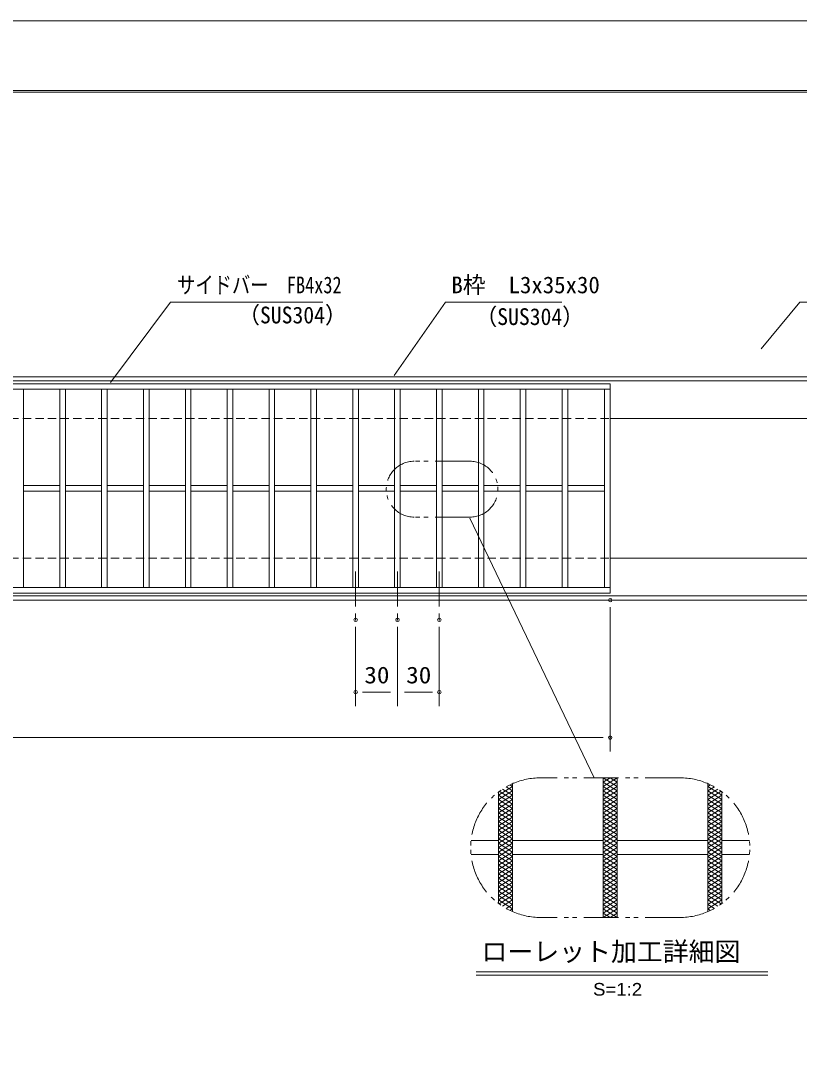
# Model space of a CAD drawing. Units: millimetres, scale not verified. Extents: x -1050 to 1050, y -742 to 742.
# Drawn here: x -218 to 340, y 0 to 742 of the extents above; entities that cross this region are included whole.
import ezdxf
from ezdxf.enums import TextEntityAlignment as Align

# ---------------------------------------------------------------- set-up
doc = ezdxf.new("R2010")
doc.units = ezdxf.units.MM
doc.header["$LTSCALE"] = 5
doc.header["$PDMODE"] = 32
doc.header["$PDSIZE"] = 2.5
for name, pattern in [('CHAIN1', [8, 5, -1, 1, -1]), ('DASHED1', [1.8, 1.2, -0.6]), ('DOUBLE_CHAIN1', [8.8, 5, -1, 0.6, -0.6, 0.6, -1])]:
    doc.linetypes.add(name, pattern=pattern)
for name, color, linetype, lineweight in [('0-0_7-図\u3000枠', 4, 'Continuous', 9), ('0-1_寸法注釈', 2, 'Continuous', 9), ('0-2_想像線', 134, 'DOUBLE_CHAIN1', 9), ('0-3_ハッチング', 4, 'Continuous', 9), ('0-5_DEFPOINTS', 134, 'Continuous', 9), ('0-6_枠', 7, 'Continuous', 9), ('0-7_蓋', 5, 'Continuous', 9), ('0-9_溝開口', 4, 'DASHED1', 9), ('0-A_中心線', 6, 'CHAIN1', 9)]:
    doc.layers.add(name, color=color, linetype=linetype, lineweight=lineweight)
doc.styles.add('HG丸ｺﾞｼｯｸM-PRO', font='')
doc.styles.add('ＭＳ ゴシック', font='')
doc.styles.get('HG丸ｺﾞｼｯｸM-PRO').set_extended_font_data('HG丸ｺﾞｼｯｸM-PRO')
doc.styles.get('ＭＳ ゴシック').set_extended_font_data('MS Gothic')

msp = doc.modelspace()

# ---------------------------------------------------------------- linework, layer by layer
at = {"layer": '0-0_7-図\u3000枠'}
msp.add_line((-973.75, 691.25), (998.75, 691.25), dxfattribs=at)
msp.add_lwpolyline([(-975, 692.5), (1000, 692.5), (1000, -692.5)], dxfattribs=at)
at = {"layer": '0-1_寸法注釈'}
for p, q in [((193.136, 200.159), (103.978, 386.268)), ((204.55, 322.475), (204.55, 218.953)), ((22.05, 308.328), (22.05, 251.522)), ((52.05, 308.328), (52.05, 251.522)), ((52.05, 308.328), (52.05, 251.522)), ((82.05, 308.328), (82.05, 251.522)), ((47.05, 261.522), (27.05, 261.522)), ((57.05, 261.522), (77.05, 261.522)), ((-785.45, 228.953), (199.55, 228.953)), ((108.505, 61.249), (317.544, 61.249)), ((108.505, 58.749), (317.544, 58.749))]:
    msp.add_line(p, q, dxfattribs=at)
for points in [[(-1.475, 540.949), (-110.699, 540.949), (-153.712, 483.27)], [(169.797, 540.968), (86.447, 540.968), (49.664, 488.288)], [(389.478, 540.968), (340.425, 540.968), (312.702, 507.538)]]:
    msp.add_lwpolyline(points, dxfattribs=at)
at = {"layer": '0-2_想像線'}
for p, q in [((104.038, 426.93), (64.038, 426.93)), ((104.038, 386.93), (64.038, 386.93)), ((254.55, 200.159), (154.55, 200.159)), ((254.55, 100.159), (154.55, 100.159))]:
    msp.add_line(p, q, dxfattribs=at)
for centre, radius, start, end in [((64.038, 406.93), 20, 90, 270), ((104.038, 406.93), 20, 270, 90), ((154.55, 150.159), 50, 90, 270), ((254.55, 150.159), 50, 270, 90)]:
    msp.add_arc(centre, radius, start, end, dxfattribs=at)
at = {"layer": '0-3_ハッチング'}
for p, q in [((124.55, 187.659), (134.55, 193.909)), ((129.925, 193.675), (134.55, 190.784)), ((132.64, 195.103), (134.55, 193.909)), ((199.55, 197.034), (204.55, 200.159)), ((199.55, 200.159), (209.55, 193.909)), ((199.55, 193.909), (209.55, 200.159)), ((199.55, 197.034), (209.55, 190.784)), ((199.55, 190.784), (209.55, 197.034)), ((199.55, 193.909), (209.55, 187.659)), ((199.55, 187.659), (209.55, 193.909)), ((204.55, 200.159), (209.55, 197.034)), ((274.55, 193.909), (276.46, 195.103)), ((274.55, 193.909), (284.55, 187.659)), ((274.55, 190.784), (279.175, 193.675)), ((124.55, 184.534), (134.55, 190.784)), ((124.55, 181.409), (134.55, 187.659)), ((124.55, 187.659), (134.55, 181.409)), ((125.007, 190.498), (134.55, 184.534)), ((127.386, 192.137), (134.55, 187.659)), ((199.55, 190.784), (209.55, 184.534)), ((199.55, 184.534), (209.55, 190.784)), ((199.55, 181.409), (209.55, 187.659)), ((199.55, 187.659), (209.55, 181.409)), ((274.55, 187.659), (281.714, 192.137)), ((274.55, 190.784), (284.55, 184.534)), ((274.55, 184.534), (284.093, 190.498)), ((274.55, 181.409), (284.55, 187.659)), ((274.55, 187.659), (284.55, 181.409)), ((124.55, 178.284), (134.55, 184.534)), ((124.55, 184.534), (134.55, 178.284)), ((124.55, 175.159), (134.55, 181.409)), ((124.55, 181.409), (134.55, 175.159)), ((124.55, 172.034), (134.55, 178.284)), ((124.55, 178.284), (134.55, 172.034)), ((199.55, 178.284), (209.55, 184.534)), ((199.55, 184.534), (209.55, 178.284)), ((199.55, 175.159), (209.55, 181.409)), ((199.55, 181.409), (209.55, 175.159)), ((199.55, 172.034), (209.55, 178.284)), ((199.55, 178.284), (209.55, 172.034)), ((274.55, 178.284), (284.55, 184.534)), ((274.55, 184.534), (284.55, 178.284)), ((274.55, 175.159), (284.55, 181.409)), ((274.55, 181.409), (284.55, 175.159)), ((274.55, 172.034), (284.55, 178.284)), ((274.55, 178.284), (284.55, 172.034)), ((124.55, 168.909), (134.55, 175.159)), ((124.55, 175.159), (134.55, 168.909)), ((124.55, 165.784), (134.55, 172.034)), ((124.55, 172.034), (134.55, 165.784)), ((199.55, 168.909), (209.55, 175.159)), ((199.55, 175.159), (209.55, 168.909)), ((199.55, 165.784), (209.55, 172.034)), ((199.55, 172.034), (209.55, 165.784)), ((274.55, 168.909), (284.55, 175.159)), ((274.55, 175.159), (284.55, 168.909)), ((274.55, 165.784), (284.55, 172.034)), ((274.55, 172.034), (284.55, 165.784)), ((124.55, 168.909), (134.55, 162.659)), ((124.55, 162.659), (134.55, 168.909)), ((124.55, 165.784), (134.55, 159.534)), ((124.55, 159.534), (134.55, 165.784)), ((199.55, 168.909), (209.55, 162.659)), ((199.55, 162.659), (209.55, 168.909)), ((199.55, 165.784), (209.55, 159.534)), ((199.55, 159.534), (209.55, 165.784)), ((274.55, 168.909), (284.55, 162.659)), ((274.55, 162.659), (284.55, 168.909)), ((274.55, 165.784), (284.55, 159.534)), ((274.55, 159.534), (284.55, 165.784)), ((124.55, 162.659), (134.55, 156.409)), ((124.55, 156.409), (134.55, 162.659)), ((124.55, 159.534), (134.55, 153.284)), ((124.55, 153.284), (134.55, 159.534)), ((124.55, 156.409), (134.55, 150.159)), ((124.55, 150.159), (134.55, 156.409)), ((199.55, 162.659), (209.55, 156.409)), ((199.55, 156.409), (209.55, 162.659)), ((199.55, 159.534), (209.55, 153.284)), ((199.55, 153.284), (209.55, 159.534)), ((199.55, 156.409), (209.55, 150.159)), ((199.55, 150.159), (209.55, 156.409)), ((274.55, 162.659), (284.55, 156.409)), ((274.55, 156.409), (284.55, 162.659)), ((274.55, 159.534), (284.55, 153.284)), ((274.55, 153.284), (284.55, 159.534)), ((274.55, 156.409), (284.55, 150.159)), ((274.55, 150.159), (284.55, 156.409)), ((124.55, 153.284), (134.55, 147.034)), ((124.55, 147.034), (134.55, 153.284)), ((124.55, 150.159), (134.55, 143.909)), ((124.55, 143.909), (134.55, 150.159)), ((199.55, 153.284), (209.55, 147.034)), ((199.55, 147.034), (209.55, 153.284)), ((199.55, 150.159), (209.55, 143.909)), ((199.55, 143.909), (209.55, 150.159)), ((274.55, 153.284), (284.55, 147.034)), ((274.55, 147.034), (284.55, 153.284)), ((274.55, 150.159), (284.55, 143.909)), ((274.55, 143.909), (284.55, 150.159)), ((124.55, 147.034), (134.55, 140.784)), ((124.55, 140.784), (134.55, 147.034)), ((124.55, 143.909), (134.55, 137.659)), ((124.55, 137.659), (134.55, 143.909)), ((199.55, 147.034), (209.55, 140.784)), ((199.55, 140.784), (209.55, 147.034)), ((199.55, 143.909), (209.55, 137.659)), ((199.55, 137.659), (209.55, 143.909)), ((274.55, 147.034), (284.55, 140.784)), ((274.55, 140.784), (284.55, 147.034)), ((274.55, 143.909), (284.55, 137.659)), ((274.55, 137.659), (284.55, 143.909)), ((124.55, 140.784), (134.55, 134.534)), ((124.55, 134.534), (134.55, 140.784)), ((124.55, 137.659), (134.55, 131.409)), ((124.55, 131.409), (134.55, 137.659)), ((124.55, 134.534), (134.55, 128.284)), ((124.55, 128.284), (134.55, 134.534)), ((199.55, 140.784), (209.55, 134.534)), ((199.55, 134.534), (209.55, 140.784)), ((199.55, 137.659), (209.55, 131.409)), ((199.55, 131.409), (209.55, 137.659)), ((199.55, 134.534), (209.55, 128.284)), ((199.55, 128.284), (209.55, 134.534)), ((274.55, 140.784), (284.55, 134.534)), ((274.55, 134.534), (284.55, 140.784)), ((274.55, 137.659), (284.55, 131.409)), ((274.55, 131.409), (284.55, 137.659)), ((274.55, 134.534), (284.55, 128.284)), ((274.55, 128.284), (284.55, 134.534)), ((124.55, 131.409), (134.55, 125.159)), ((124.55, 125.159), (134.55, 131.409)), ((124.55, 122.034), (134.55, 128.284)), ((124.55, 128.284), (134.55, 122.034)), ((199.55, 131.409), (209.55, 125.159)), ((199.55, 125.159), (209.55, 131.409)), ((199.55, 122.034), (209.55, 128.284)), ((199.55, 128.284), (209.55, 122.034)), ((274.55, 131.409), (284.55, 125.159)), ((274.55, 125.159), (284.55, 131.409)), ((274.55, 122.034), (284.55, 128.284)), ((274.55, 128.284), (284.55, 122.034)), ((124.55, 118.909), (134.55, 125.159)), ((124.55, 125.159), (134.55, 118.909)), ((124.55, 115.784), (134.55, 122.034)), ((124.55, 122.034), (134.55, 115.784)), ((124.55, 112.659), (134.55, 118.909)), ((124.55, 118.909), (134.55, 112.659)), ((199.55, 118.909), (209.55, 125.159)), ((199.55, 125.159), (209.55, 118.909)), ((199.55, 115.784), (209.55, 122.034)), ((199.55, 122.034), (209.55, 115.784)), ((199.55, 112.659), (209.55, 118.909)), ((199.55, 118.909), (209.55, 112.659)), ((274.55, 118.909), (284.55, 125.159)), ((274.55, 125.159), (284.55, 118.909)), ((274.55, 115.784), (284.55, 122.034)), ((274.55, 122.034), (284.55, 115.784)), ((274.55, 112.659), (284.55, 118.909)), ((274.55, 118.909), (284.55, 112.659)), ((124.55, 115.784), (134.55, 109.534)), ((124.55, 112.659), (134.55, 106.409)), ((125.007, 109.82), (134.55, 115.784)), ((127.386, 108.182), (134.55, 112.659)), ((199.55, 109.534), (209.55, 115.784)), ((199.55, 115.784), (209.55, 109.534)), ((199.55, 106.409), (209.55, 112.659)), ((199.55, 112.659), (209.55, 106.409)), ((274.55, 109.534), (284.55, 115.784)), ((274.55, 115.784), (284.093, 109.82)), ((274.55, 112.659), (281.714, 108.182)), ((274.55, 106.409), (284.55, 112.659)), ((129.925, 106.643), (134.55, 109.534)), ((132.64, 105.215), (134.55, 106.409)), ((199.55, 103.284), (209.55, 109.534)), ((199.55, 109.534), (209.55, 103.284)), ((199.55, 100.159), (209.55, 106.409)), ((199.55, 106.409), (209.55, 100.159)), ((274.55, 109.534), (279.175, 106.643)), ((274.55, 106.409), (276.46, 105.215)), ((199.55, 103.284), (204.55, 100.159)), ((204.55, 100.159), (209.55, 103.284))]:
    msp.add_line(p, q, dxfattribs=at)
at = {"layer": '0-5_DEFPOINTS'}
msp.add_lwpolyline([(-1050, -742.5), (-1050, 742.5), (1050, 742.5), (1050, -742.5)], close=True, dxfattribs=at)
for p in [(204.55, 327.475), (22.05, 313.328), (52.05, 313.328), (82.05, 313.328), (22.05, 261.522), (82.05, 261.522), (204.55, 228.953)]:
    msp.add_point(p, dxfattribs=at)
at = {"layer": '0-6_枠'}
for p, q in [((-795.45, 487.475), (409.55, 487.475)), ((-792.45, 484.475), (407.714, 484.475)), ((204.55, 457.475), (409.55, 457.475)), ((204.55, 357.475), (409.55, 357.475)), ((-795.45, 327.475), (409.55, 327.475)), ((-792.45, 330.475), (411.386, 330.475))]:
    msp.add_line(p, q, dxfattribs=at)
at = {"layer": '0-7_蓋'}
for p, q in [((204.55, 482.475), (-790.45, 482.475)), ((204.55, 478.475), (-790.45, 478.475)), ((-215.95, 478.475), (-215.95, 336.475)), ((-189.95, 478.475), (-189.95, 336.475)), ((-185.95, 478.475), (-185.95, 336.475)), ((-159.95, 478.475), (-159.95, 336.475)), ((-155.95, 478.475), (-155.95, 336.475)), ((-129.95, 478.475), (-129.95, 336.475)), ((-125.95, 478.475), (-125.95, 336.475)), ((-99.95, 478.475), (-99.95, 336.475)), ((-95.95, 478.475), (-95.95, 336.475)), ((-69.95, 478.475), (-69.95, 336.475)), ((-65.95, 478.475), (-65.95, 336.475)), ((-39.95, 478.475), (-39.95, 336.475)), ((-35.95, 478.475), (-35.95, 336.475)), ((-9.95, 478.475), (-9.95, 336.475)), ((-5.95, 478.475), (-5.95, 336.475)), ((20.05, 478.475), (20.05, 336.475)), ((24.05, 478.475), (24.05, 336.475)), ((50.05, 478.475), (50.05, 336.475)), ((54.05, 478.475), (54.05, 336.475)), ((80.05, 478.475), (80.05, 336.475)), ((84.05, 478.475), (84.05, 336.475)), ((110.05, 478.475), (110.05, 336.475)), ((114.05, 478.475), (114.05, 336.475)), ((140.05, 478.475), (140.05, 336.475)), ((144.05, 478.475), (144.05, 336.475)), ((170.05, 478.475), (170.05, 336.475)), ((174.05, 478.475), (174.05, 336.475)), ((200.55, 336.475), (200.55, 478.475)), ((204.55, 332.475), (204.55, 482.475)), ((-189.95, 409.475), (-215.95, 409.475)), ((-159.95, 409.475), (-185.95, 409.475)), ((-129.95, 409.475), (-155.95, 409.475)), ((-99.95, 409.475), (-125.95, 409.475)), ((-69.95, 409.475), (-95.95, 409.475)), ((-39.95, 409.475), (-65.95, 409.475)), ((-9.95, 409.475), (-35.95, 409.475)), ((20.05, 409.475), (-5.95, 409.475)), ((50.05, 409.475), (24.05, 409.475)), ((80.05, 409.475), (54.05, 409.475)), ((110.05, 409.475), (84.05, 409.475)), ((140.05, 409.475), (114.05, 409.475)), ((170.05, 409.475), (144.05, 409.475)), ((200.55, 409.475), (174.05, 409.475)), ((-189.95, 405.475), (-215.95, 405.475)), ((-159.95, 405.475), (-185.95, 405.475)), ((-129.95, 405.475), (-155.95, 405.475)), ((-99.95, 405.475), (-125.95, 405.475)), ((-69.95, 405.475), (-95.95, 405.475)), ((-39.95, 405.475), (-65.95, 405.475)), ((-9.95, 405.475), (-35.95, 405.475)), ((20.05, 405.475), (-5.95, 405.475)), ((50.05, 405.475), (24.05, 405.475)), ((80.05, 405.475), (54.05, 405.475)), ((110.05, 405.475), (84.05, 405.475)), ((140.05, 405.475), (114.05, 405.475)), ((170.05, 405.475), (144.05, 405.475)), ((200.55, 405.475), (174.05, 405.475)), ((-790.45, 336.475), (204.55, 336.475)), ((-790.45, 332.475), (204.55, 332.475)), ((134.55, 195.985), (134.55, 104.333)), ((134.55, 195.985), (134.55, 104.333)), ((199.55, 200.159), (199.55, 100.159)), ((199.55, 200.159), (199.55, 100.159)), ((209.55, 200.159), (209.55, 100.159)), ((209.55, 200.159), (209.55, 100.159)), ((274.55, 195.985), (274.55, 104.333)), ((274.55, 195.985), (274.55, 104.333)), ((124.55, 190.159), (124.55, 110.159)), ((124.55, 190.159), (124.55, 110.159)), ((284.55, 190.159), (284.55, 110.159)), ((284.55, 190.159), (284.55, 110.159)), ((104.801, 155.159), (124.55, 155.159)), ((134.55, 155.159), (199.55, 155.159)), ((209.55, 155.159), (274.55, 155.159)), ((284.55, 155.159), (304.299, 155.159)), ((104.801, 145.159), (124.55, 145.159)), ((134.55, 145.159), (199.55, 145.159)), ((209.55, 145.159), (274.55, 145.159)), ((284.55, 145.159), (304.299, 145.159))]:
    msp.add_line(p, q, dxfattribs=at)
at = {"layer": '0-9_溝開口'}
for p, q in [((-765.45, 457.475), (204.55, 457.475)), ((-765.45, 357.475), (204.55, 357.475))]:
    msp.add_line(p, q, dxfattribs=at)
at = {"layer": '0-A_中心線'}
for p, q in [((22.05, 347.969), (22.05, 313.328)), ((52.05, 347.969), (52.05, 313.328)), ((82.05, 347.969), (82.05, 313.328))]:
    msp.add_line(p, q, dxfattribs=at)

# ---------------------------------------------------------------- texts
at = {"layer": '0-1_寸法注釈', "color": 7}
for s, height, style, width, p in [('サイドバー\u3000FB4x32', 12.02, 'ＭＳ ゴシック', 0.8, (-105.921, 543.636)), ('（SUS304）', 12.02, 'ＭＳ ゴシック', 0.95, (-62.079, 522.081)), ('（SUS304）', 12.02, 'ＭＳ ゴシック', 0.95, (107.958, 520.919)), ('30', 12.02, 'ＭＳ ゴシック', 1.1, (28.317, 264.209)), ('30', 12.02, 'ＭＳ ゴシック', 1.1, (58.317, 264.209)), ('S=1:2', 9.054, 'HG丸ｺﾞｼｯｸM-PRO', 1.1, (192.217, 41.453))]:
    msp.add_text(s, height=height, dxfattribs=dict(at, style=style, width=width)).set_placement(p, align=Align.BOTTOM_LEFT)
for s, height, style, p in [('B枠\u3000L3x35x30', 12.02, 'ＭＳ ゴシック', (90.7, 543.655)), ('ローレット加工詳細図', 13.6, 'HG丸ｺﾞｼｯｸM-PRO', (112.318, 64.821))]:
    msp.add_text(s, height=height, dxfattribs=dict(at, style=style)).set_placement(p, align=Align.BOTTOM_LEFT)

doc.saveas('drawing.dxf')
